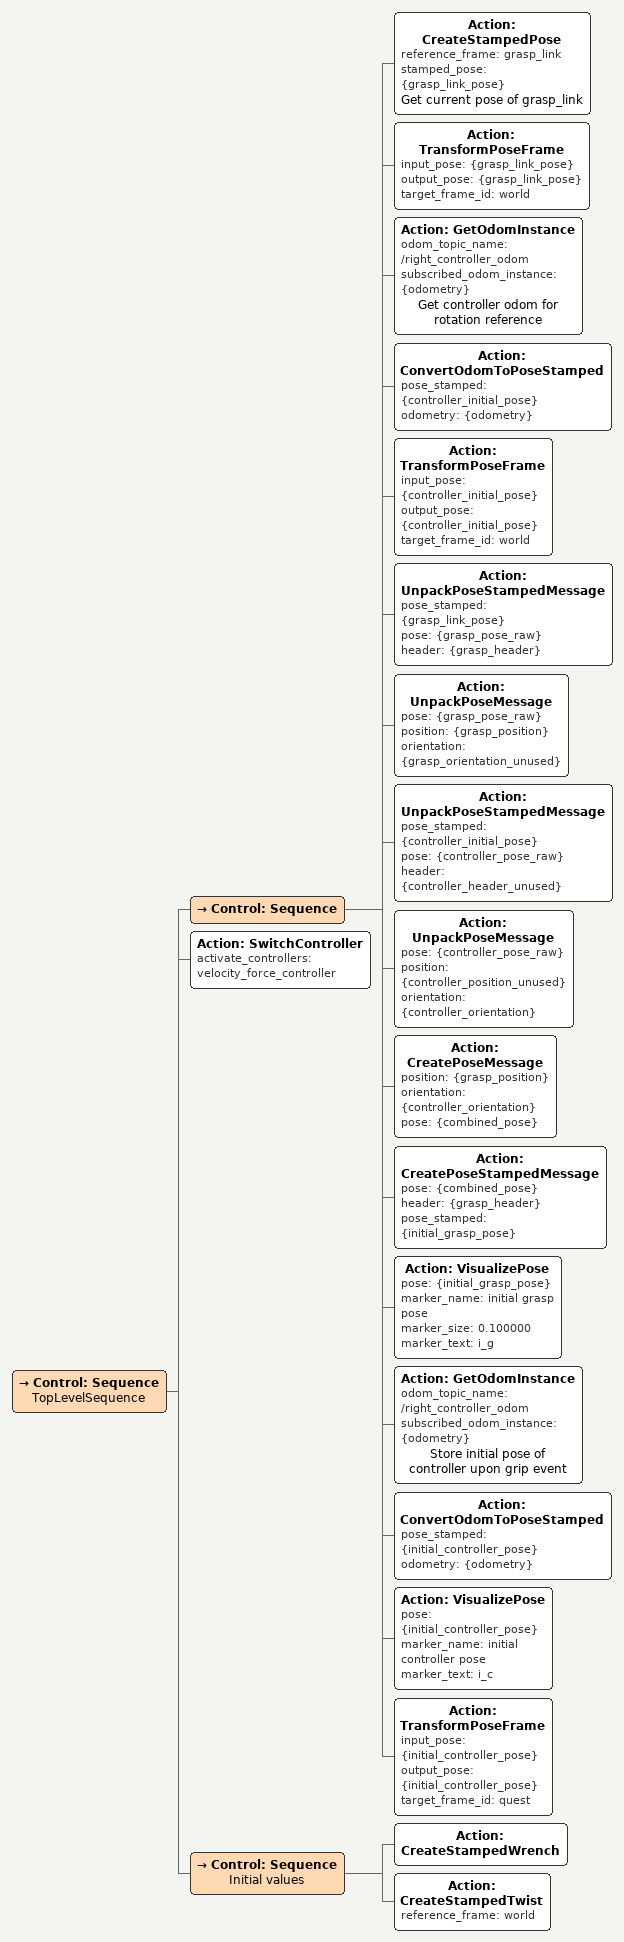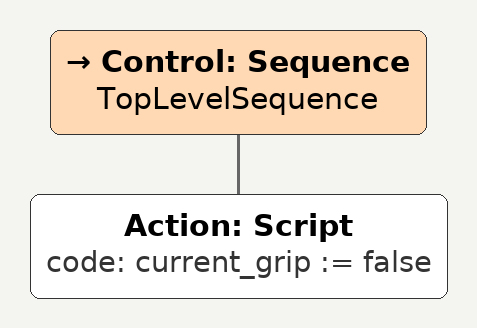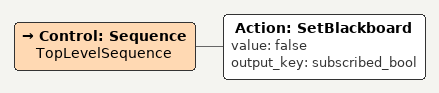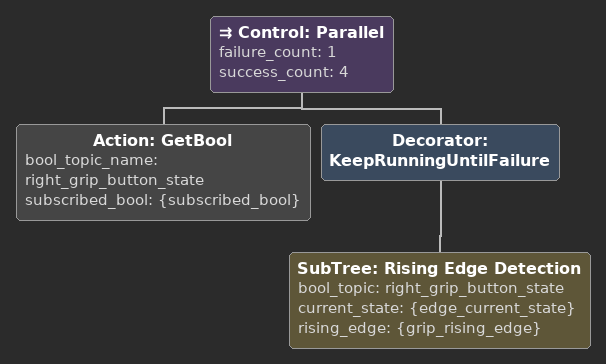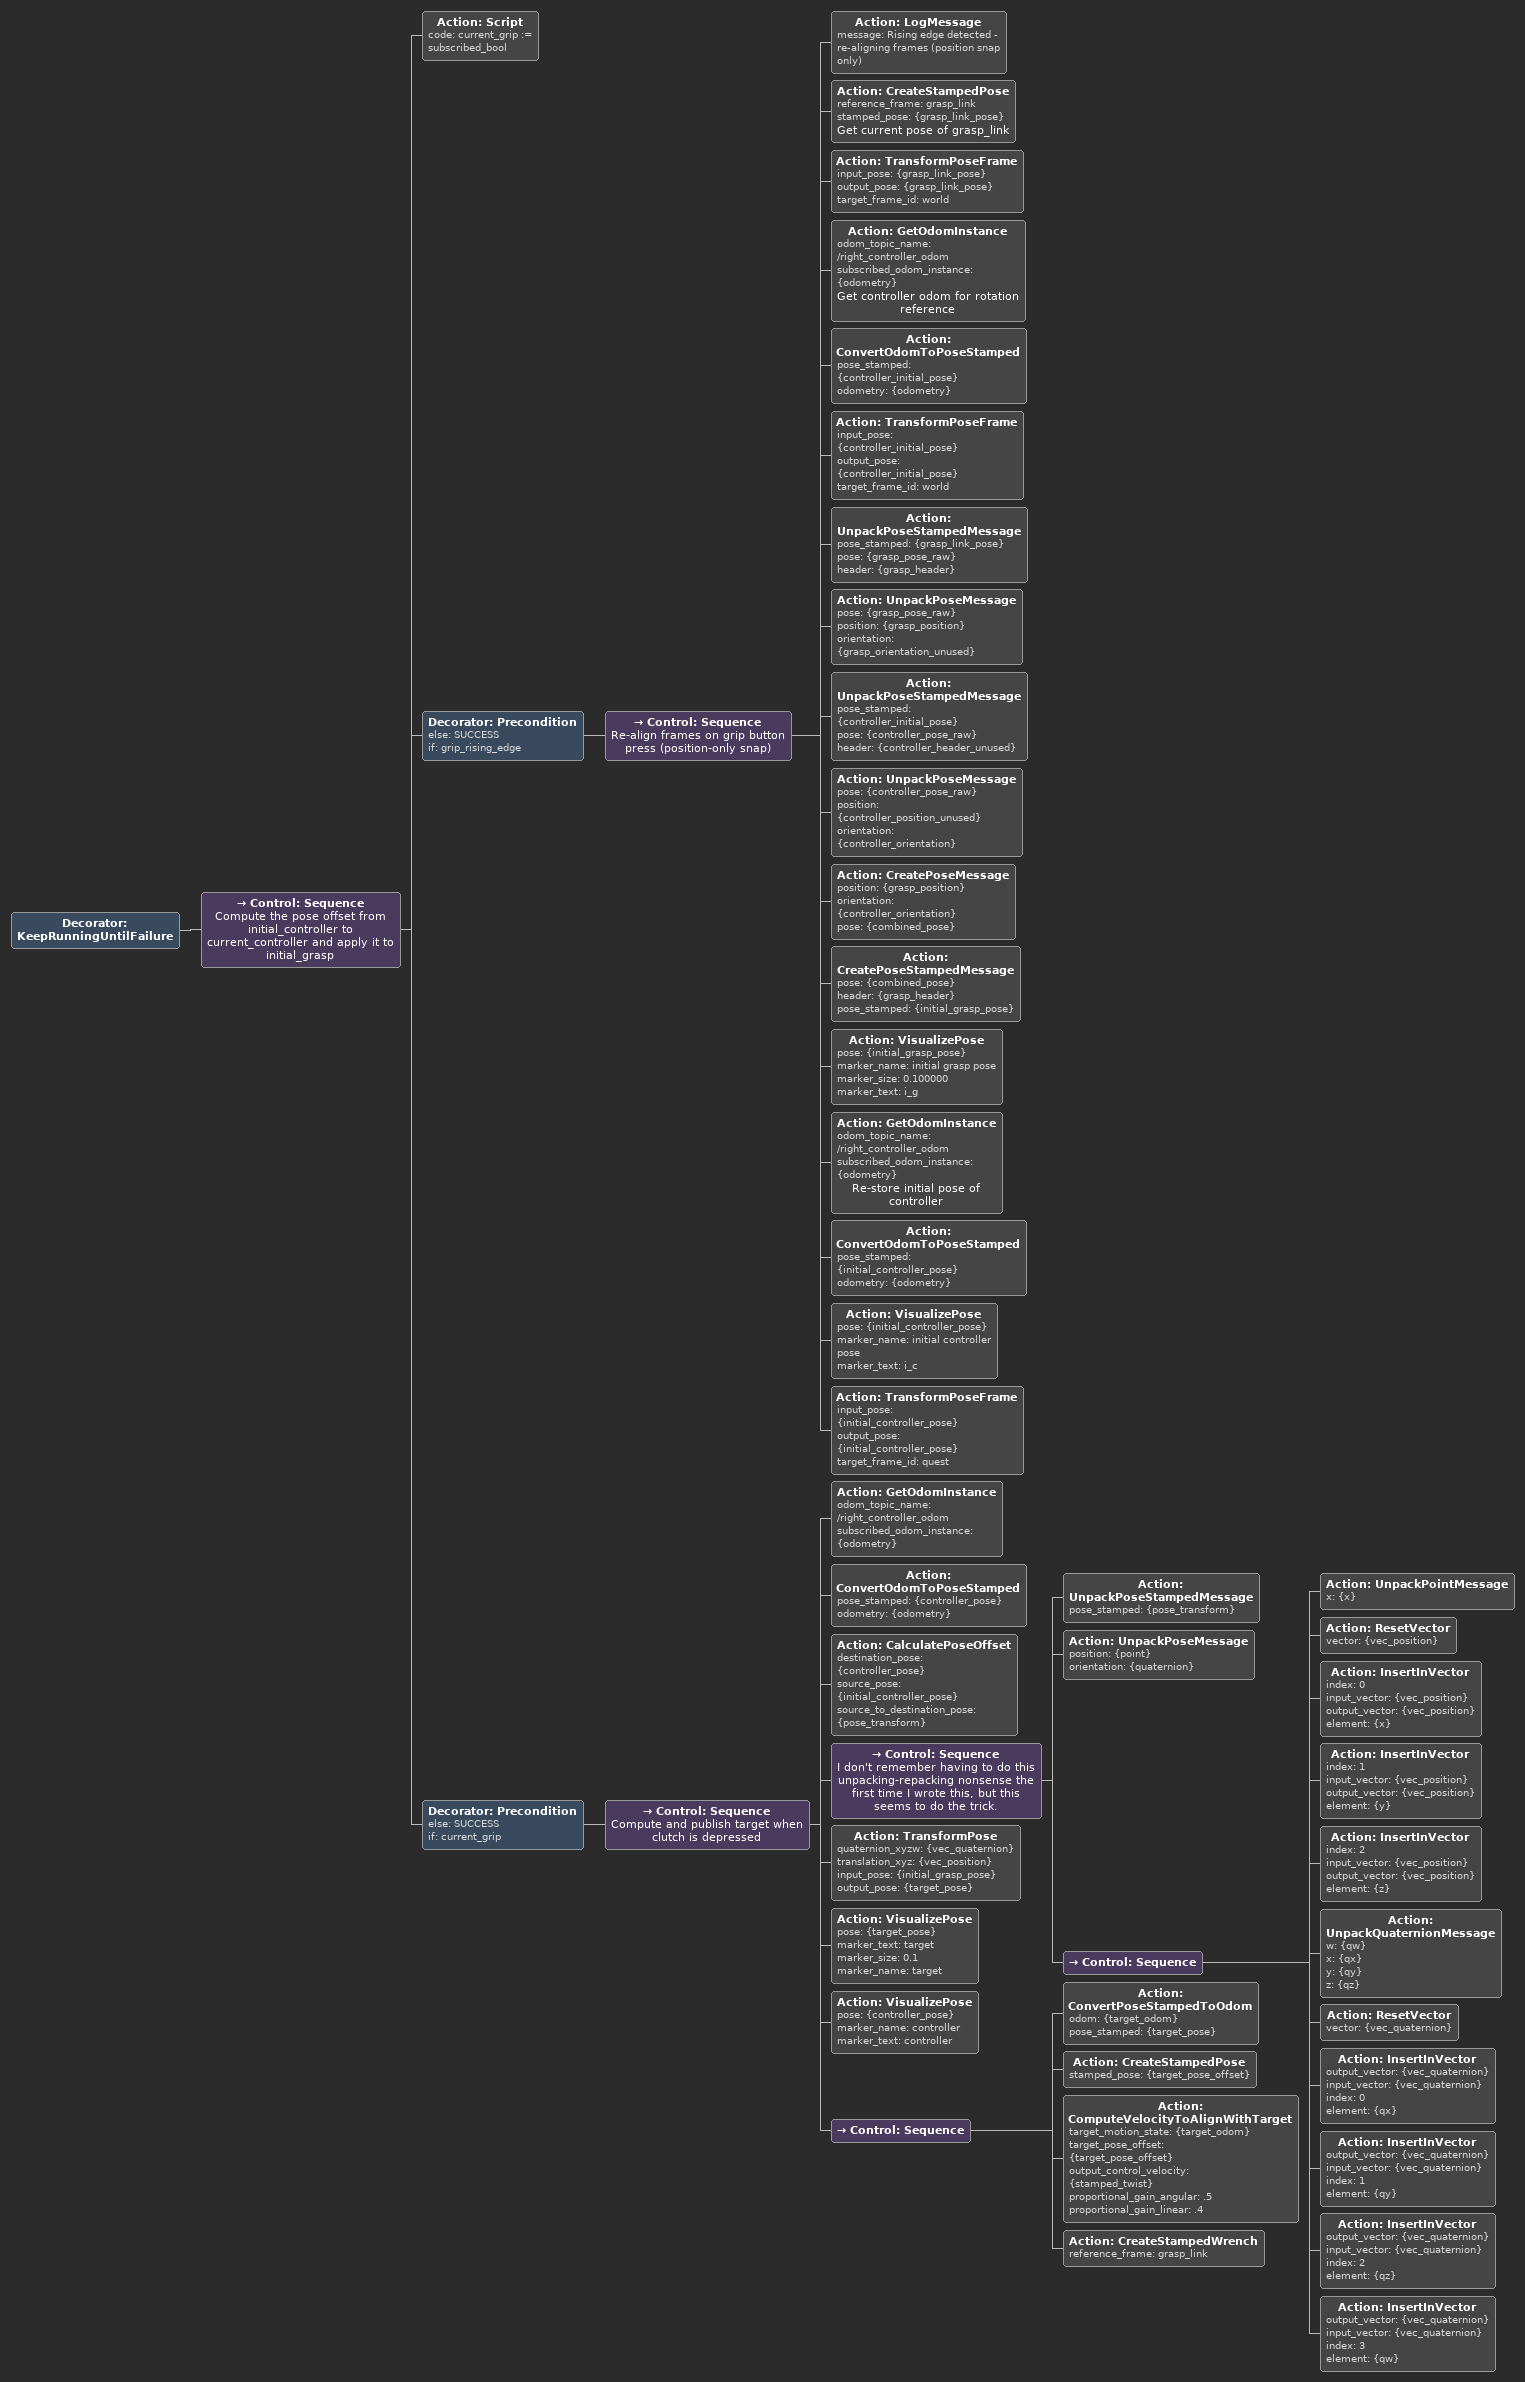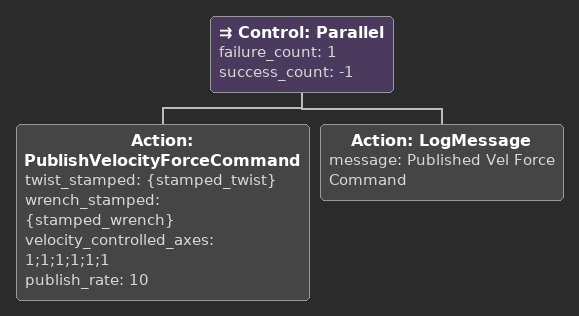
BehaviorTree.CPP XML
<Control ID="Sequence" name="TopLevelSequence">
  <Control ID="Sequence">
    <!--Get grasp_link position-->
    <Action ID="CreateStampedPose" reference_frame="grasp_link" stamped_pose="{grasp_link_pose}" name="Get current pose of grasp_link"/>
    <Action ID="TransformPoseFrame" input_pose="{grasp_link_pose}" output_pose="{grasp_link_pose}" target_frame_id="world"/>
    <!--Get controller pose for rotation reference-->
    <Action ID="GetOdomInstance" odom_topic_name="/right_controller_odom" subscribed_odom_instance="{odometry}" name="Get controller odom for rotation reference"/>
    <Action ID="ConvertOdomToPoseStamped" pose_stamped="{controller_initial_pose}" odometry="{odometry}"/>
    <Action ID="TransformPoseFrame" input_pose="{controller_initial_pose}" output_pose="{controller_initial_pose}" target_frame_id="world"/>
    <!--Extract position from grasp_link-->
    <Action ID="UnpackPoseStampedMessage" pose_stamped="{grasp_link_pose}" pose="{grasp_pose_raw}" header="{grasp_header}"/>
    <Action ID="UnpackPoseMessage" pose="{grasp_pose_raw}" position="{grasp_position}" orientation="{grasp_orientation_unused}"/>
    <!--Extract rotation from controller-->
    <Action ID="UnpackPoseStampedMessage" pose_stamped="{controller_initial_pose}" pose="{controller_pose_raw}" header="{controller_header_unused}"/>
    <Action ID="UnpackPoseMessage" pose="{controller_pose_raw}" position="{controller_position_unused}" orientation="{controller_orientation}"/>
    <!--Combine: grasp_link position + controller rotation-->
    <Action ID="CreatePoseMessage" position="{grasp_position}" orientation="{controller_orientation}" pose="{combined_pose}"/>
    <Action ID="CreatePoseStampedMessage" pose="{combined_pose}" header="{grasp_header}" pose_stamped="{initial_grasp_pose}"/>
    <Action ID="VisualizePose" pose="{initial_grasp_pose}" marker_name="initial grasp pose" marker_size="0.100000" marker_text="i_g"/>
    <!--Store initial controller pose (in quest frame as before)-->
    <Action ID="GetOdomInstance" odom_topic_name="/right_controller_odom" subscribed_odom_instance="{odometry}" name="Store initial pose of controller upon grip event"/>
    <Action ID="ConvertOdomToPoseStamped" pose_stamped="{initial_controller_pose}" odometry="{odometry}"/>
    <Action ID="VisualizePose" pose="{initial_controller_pose}" marker_name="initial controller pose" marker_text="i_c"/>
    <Action ID="TransformPoseFrame" input_pose="{initial_controller_pose}" output_pose="{initial_controller_pose}" target_frame_id="quest"/>
  </Control>
  <Action ID="SwitchController" activate_controllers="velocity_force_controller"/>
  <Control ID="Sequence" name="Initial values">
    <Action ID="CreateStampedWrench"/>
    <Action ID="CreateStampedTwist" reference_frame="world"/>
  </Control>
</Control>

<Control ID="Sequence" name="TopLevelSequence">
  <!--Initialize grip state tracking-->
  <Action ID="Script" code="current_grip := false"/>
</Control>

<Control ID="Sequence" name="TopLevelSequence">
  <Action ID="SetBlackboard" value="false" output_key="subscribed_bool"/>
</Control>

<Control ID="Parallel" failure_count="1" success_count="4">
  <!--Branch 1: Monitor grip button state continuously-->
  <Action ID="GetBool" bool_topic_name="right_grip_button_state" subscribed_bool="{subscribed_bool}"/>
  <!--Branch 2: Rising Edge Detection - keep running forever to detect multiple edges-->
  <Decorator ID="KeepRunningUntilFailure">
    <SubTree ID="Rising Edge Detection" bool_topic="right_grip_button_state" current_state="{edge_current_state}" rising_edge="{grip_rising_edge}"/>
  </Decorator>
</Control>

<Decorator ID="KeepRunningUntilFailure">
  <Control ID="Sequence" name="Compute the pose offset from initial_controller to current_controller and apply it to initial_grasp">
    <!--Store current grip state-->
    <Action ID="Script" code="current_grip := subscribed_bool"/>
    <!--Rising edge detection: when grip_rising_edge is true, re-align frames (position only snap)-->
    <Decorator ID="Precondition" else="SUCCESS" if="grip_rising_edge">
      <Control ID="Sequence" name="Re-align frames on grip button press (position-only snap)">
        <Action ID="LogMessage" message="Rising edge detected - re-aligning frames (position snap only)"/>
        <!--Get grasp_link position (robot's current position)-->
        <Action ID="CreateStampedPose" reference_frame="grasp_link" stamped_pose="{grasp_link_pose}" name="Get current pose of grasp_link"/>
        <Action ID="TransformPoseFrame" input_pose="{grasp_link_pose}" output_pose="{grasp_link_pose}" target_frame_id="world"/>
        <!--Get controller pose for rotation reference-->
        <Action ID="GetOdomInstance" odom_topic_name="/right_controller_odom" subscribed_odom_instance="{odometry}" name="Get controller odom for rotation reference"/>
        <Action ID="ConvertOdomToPoseStamped" pose_stamped="{controller_initial_pose}" odometry="{odometry}"/>
        <Action ID="TransformPoseFrame" input_pose="{controller_initial_pose}" output_pose="{controller_initial_pose}" target_frame_id="world"/>
        <!--Extract position from grasp_link-->
        <Action ID="UnpackPoseStampedMessage" pose_stamped="{grasp_link_pose}" pose="{grasp_pose_raw}" header="{grasp_header}"/>
        <Action ID="UnpackPoseMessage" pose="{grasp_pose_raw}" position="{grasp_position}" orientation="{grasp_orientation_unused}"/>
        <!--Extract rotation from controller-->
        <Action ID="UnpackPoseStampedMessage" pose_stamped="{controller_initial_pose}" pose="{controller_pose_raw}" header="{controller_header_unused}"/>
        <Action ID="UnpackPoseMessage" pose="{controller_pose_raw}" position="{controller_position_unused}" orientation="{controller_orientation}"/>
        <!--Combine: grasp_link position + controller rotation = initial_grasp_pose-->
        <Action ID="CreatePoseMessage" position="{grasp_position}" orientation="{controller_orientation}" pose="{combined_pose}"/>
        <Action ID="CreatePoseStampedMessage" pose="{combined_pose}" header="{grasp_header}" pose_stamped="{initial_grasp_pose}"/>
        <Action ID="VisualizePose" pose="{initial_grasp_pose}" marker_name="initial grasp pose" marker_size="0.100000" marker_text="i_g"/>
        <!--Re-capture initial controller pose (for offset calculation)-->
        <Action ID="GetOdomInstance" odom_topic_name="/right_controller_odom" subscribed_odom_instance="{odometry}" name="Re-store initial pose of controller"/>
        <Action ID="ConvertOdomToPoseStamped" pose_stamped="{initial_controller_pose}" odometry="{odometry}"/>
        <Action ID="VisualizePose" pose="{initial_controller_pose}" marker_name="initial controller pose" marker_text="i_c"/>
        <Action ID="TransformPoseFrame" input_pose="{initial_controller_pose}" output_pose="{initial_controller_pose}" target_frame_id="quest"/>
      </Control>
    </Decorator>
    <!--Only compute and publish when grip is held-->
    <Decorator ID="Precondition" else="SUCCESS" if="current_grip">
      <Control ID="Sequence" name="Compute and publish target when clutch is depressed">
        <Action ID="GetOdomInstance" odom_topic_name="/right_controller_odom" subscribed_odom_instance="{odometry}"/>
        <Action ID="ConvertOdomToPoseStamped" pose_stamped="{controller_pose}" odometry="{odometry}"/>
        <Action ID="CalculatePoseOffset" destination_pose="{controller_pose}" source_pose="{initial_controller_pose}" source_to_destination_pose="{pose_transform}"/>
        <Control ID="Sequence" name="I don't remember having to do this unpacking-repacking nonsense the first time I wrote this, but this seems to do the trick.">
          <Action ID="UnpackPoseStampedMessage" pose_stamped="{pose_transform}"/>
          <Action ID="UnpackPoseMessage" position="{point}" orientation="{quaternion}"/>
          <Control ID="Sequence">
            <Action ID="UnpackPointMessage" x="{x}"/>
            <Action ID="ResetVector" vector="{vec_position}"/>
            <Action ID="InsertInVector" index="0" input_vector="{vec_position}" output_vector="{vec_position}" element="{x}"/>
            <Action ID="InsertInVector" index="1" input_vector="{vec_position}" output_vector="{vec_position}" element="{y}"/>
            <Action ID="InsertInVector" index="2" input_vector="{vec_position}" output_vector="{vec_position}" element="{z}"/>
            <Action ID="UnpackQuaternionMessage" w="{qw}" x="{qx}" y="{qy}" z="{qz}"/>
            <Action ID="ResetVector" vector="{vec_quaternion}"/>
            <Action ID="InsertInVector" output_vector="{vec_quaternion}" input_vector="{vec_quaternion}" index="0" element="{qx}"/>
            <Action ID="InsertInVector" output_vector="{vec_quaternion}" input_vector="{vec_quaternion}" index="1" element="{qy}"/>
            <Action ID="InsertInVector" output_vector="{vec_quaternion}" input_vector="{vec_quaternion}" index="2" element="{qz}"/>
            <Action ID="InsertInVector" output_vector="{vec_quaternion}" input_vector="{vec_quaternion}" index="3" element="{qw}"/>
          </Control>
        </Control>
        <Action ID="TransformPose" quaternion_xyzw="{vec_quaternion}" translation_xyz="{vec_position}" input_pose="{initial_grasp_pose}" output_pose="{target_pose}"/>
        <Action ID="VisualizePose" pose="{target_pose}" marker_text="target" marker_size="0.1" marker_name="target"/>
        <Action ID="VisualizePose" pose="{controller_pose}" marker_name="controller" marker_text="controller"/>
        <Control ID="Sequence">
          <Action ID="ConvertPoseStampedToOdom" odom="{target_odom}" pose_stamped="{target_pose}"/>
          <Action ID="CreateStampedPose" stamped_pose="{target_pose_offset}"/>
          <Action ID="ComputeVelocityToAlignWithTarget" target_motion_state="{target_odom}" target_pose_offset="{target_pose_offset}" output_control_velocity="{stamped_twist}" proportional_gain_angular=".5" proportional_gain_linear=".4"/>
          <Action ID="CreateStampedWrench" reference_frame="grasp_link"/>
        </Control>
      </Control>
    </Decorator>
  </Control>
</Decorator>

<Control ID="Parallel" failure_count="1" success_count="-1">
  <Action ID="PublishVelocityForceCommand" twist_stamped="{stamped_twist}" wrench_stamped="{stamped_wrench}" velocity_controlled_axes="1;1;1;1;1;1" publish_rate="10"/>
  <Action ID="LogMessage" message="Published Vel Force Command"/>
</Control>
